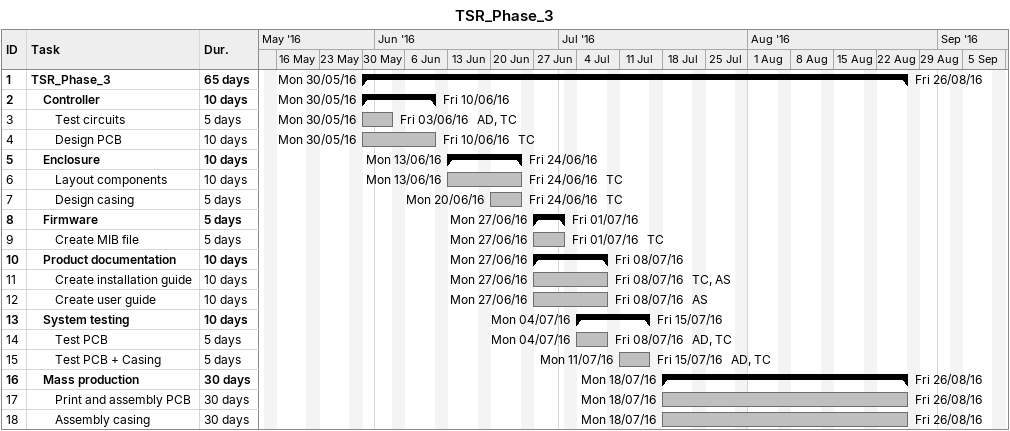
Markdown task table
TSR_Phase_3

| ID | Level | Task | Duration | Start | Finish | Resources |
|---|---|---|---|---|---|---|
| 1 | 1 | **TSR_Phase_3** | 65d | 2016-05-30 | 2016-08-26 |  |
| 2 | 2 | **Controller** | 10d | 2016-05-30 | 2016-06-10 |  |
| 3 | 3 | Test circuits | 5d | 2016-05-30 | 2016-06-03 | AD, TC |
| 4 | 3 | Design PCB | 10d | 2016-05-30 | 2016-06-10 | TC |
| 5 | 2 | **Enclosure** | 10d | 2016-06-13 | 2016-06-24 |  |
| 6 | 3 | Layout components | 10d | 2016-06-13 | 2016-06-24 | TC |
| 7 | 3 | Design casing | 5d | 2016-06-20 | 2016-06-24 | TC |
| 8 | 2 | **Firmware** | 5d | 2016-06-27 | 2016-07-01 |  |
| 9 | 3 | Create MIB file | 5d | 2016-06-27 | 2016-07-01 | TC |
| 10 | 2 | **Product documentation** | 10d | 2016-06-27 | 2016-07-08 |  |
| 11 | 3 | Create installation guide | 10d | 2016-06-27 | 2016-07-08 | TC, AS |
| 12 | 3 | Create user guide | 10d | 2016-06-27 | 2016-07-08 | AS |
| 13 | 2 | **System testing** | 10d | 2016-07-04 | 2016-07-15 |  |
| 14 | 3 | Test PCB | 5d | 2016-07-04 | 2016-07-08 | AD, TC |
| 15 | 3 | Test PCB + Casing | 5d | 2016-07-11 | 2016-07-15 | AD, TC |
| 16 | 2 | **Mass production** | 30d | 2016-07-18 | 2016-08-26 |  |
| 17 | 3 | Print and assembly PCB | 30d | 2016-07-18 | 2016-08-26 |  |
| 18 | 3 | Assembly casing | 30d | 2016-07-18 | 2016-08-26 |  |
